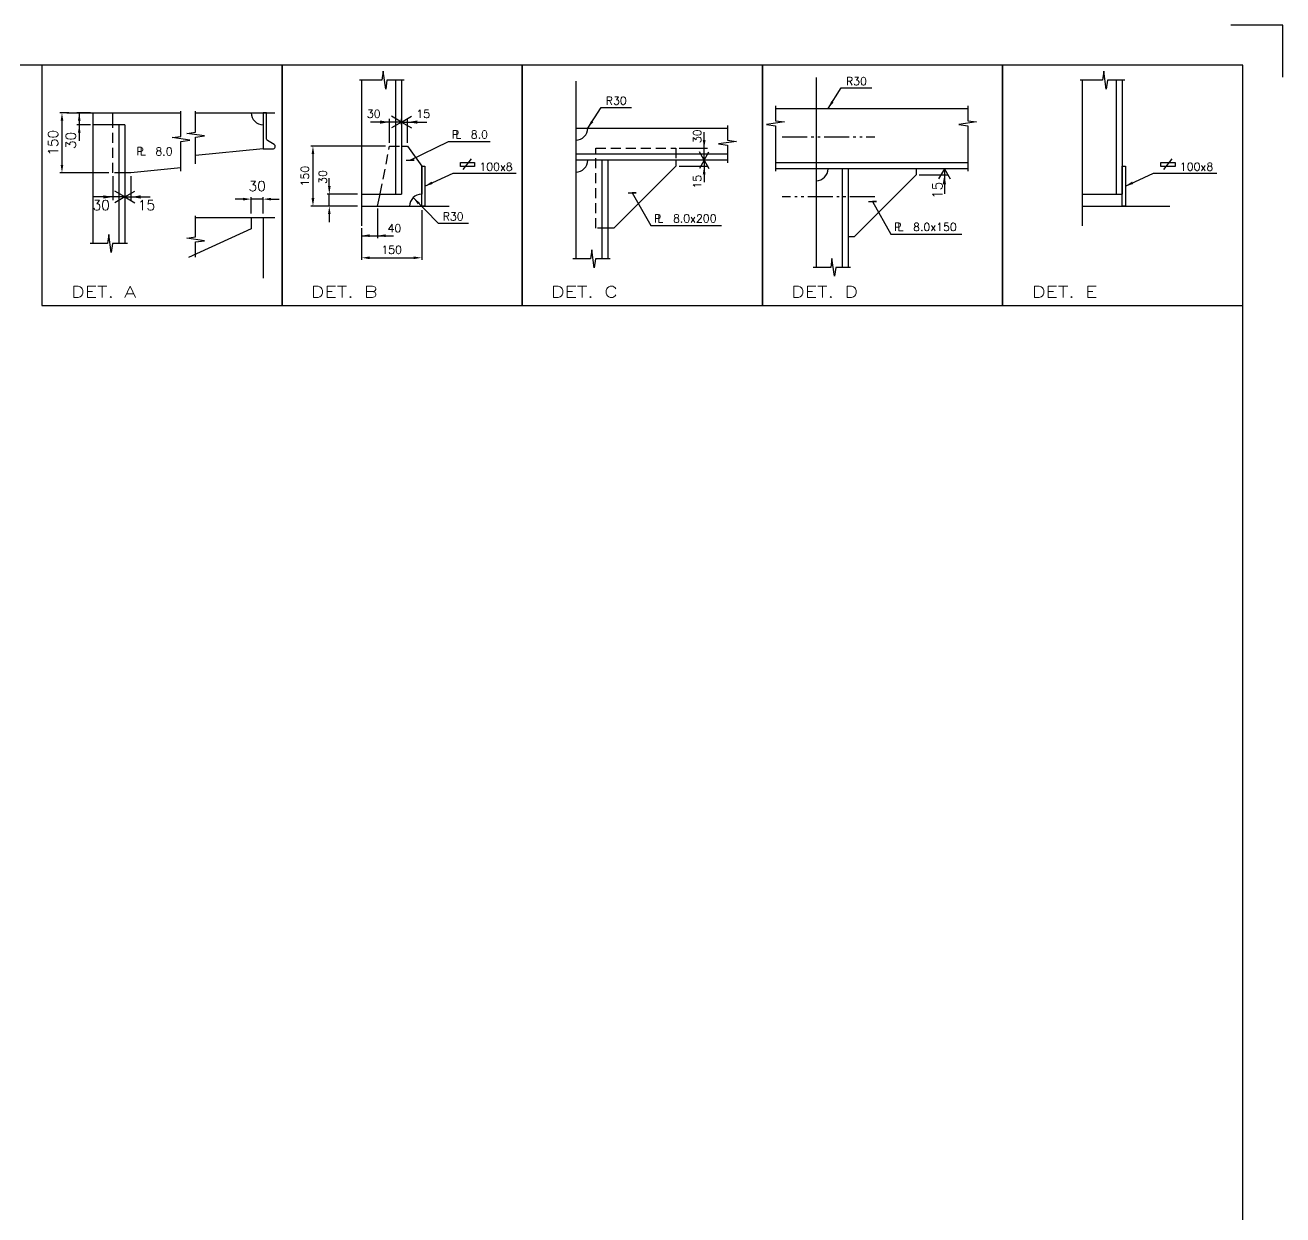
# Model space of a CAD drawing. Extents: x -86245 to 167090, y -69122 to 58950.
# Drawn here: x 67554 to 83264, y 44088 to 58950 of the extents above; entities that cross this region are included whole.
import ezdxf
from ezdxf.enums import TextEntityAlignment as Align

# ---------------------------------------------------------------- set-up
doc = ezdxf.new("R2010")
doc.units = 0
doc.header["$LTSCALE"] = 250
doc.linetypes.add('DASHED', pattern=[0.75, 0.5, -0.25])
doc.linetypes.add('PHANTOM', pattern=[2.1, 1.25, -0.2, 0.125, -0.2, 0.125, -0.2])
doc.layers.get('0').update_dxf_attribs({"linetype": 'CONTINUOUS'})
doc.layers.get('DEFPOINTS').update_dxf_attribs({"linetype": 'CONTINUOUS'})
for name, color, linetype in [('S0CO1', 1, 'CONTINUOUS'), ('S0CO2', 2, 'CONTINUOUS'), ('S0CO5', 4, 'CONTINUOUS'), ('S0DA1', 1, 'DASHED'), ('S0DIM', 2, 'CONTINUOUS'), ('S0PH1', 1, 'PHANTOM'), ('S0TX2', 2, 'CONTINUOUS')]:
    doc.layers.add(name, color=color, linetype=linetype)
doc.styles.add('ROMANS', font='romans.shx', dxfattribs={"height": 125})
doc.dimstyles.new('ROAR', dxfattribs={"dimscale": 0.4, "dimtxt": 150, "dimasz": 2.4, "dimexe": 100, "dimexo": 100, "dimgap": 400, "dimtad": 0, "dimdsep": 46, "dimtxsty": 'ROMANS', "dimblk1": 'PILB', "dimblk2": 'PILC', "dimsah": 1, "dimcen": 0, "dimclrd": 1, "dimclre": 1, "dimclrt": 2, "dimadec": 0, "dimazin": 0, "dimtfac": 1, "dimtmove": 2, "dimatfit": 3, "dimldrblk": 'PILB', "dimfxl": 100, "dimtvp": 100, "dimtolj": 1, "dimarcsym": 0})
doc.dimstyles.new('ROAR1', dxfattribs={"dimscale": 0.4, "dimtxt": 2, "dimasz": 2, "dimexe": 75, "dimexo": 75, "dimgap": 500, "dimtad": 0, "dimdsep": 46, "dimtxsty": 'ROMANS', "dimblk1": 'PILD', "dimblk2": 'PILC', "dimsah": 1, "dimcen": 0, "dimclrd": 1, "dimclre": 1, "dimclrt": 2, "dimadec": 0, "dimazin": 0, "dimtfac": 1, "dimtmove": 2, "dimatfit": 3, "dimldrblk": 'PILD', "dimfxl": 1, "dimtvp": 100, "dimtolj": 1, "dimarcsym": 0})
doc.dimstyles.get("Standard").update_dxf_attribs({"dimscale": 50, "dimtxt": 125, "dimasz": 2, "dimexe": 0.5, "dimexo": 1, "dimgap": 1, "dimtad": 1, "dimdsep": 46, "dimtxsty": 'ROMANS', "dimcen": 1.5, "dimclrd": 1, "dimclre": 1, "dimclrt": 2, "dimazin": 2, "dimtfac": 1, "dimtmove": 2, "dimatfit": 3, "dimfxl": 1, "dimtvp": 100, "dimtolj": 1, "dimarcsym": 0})

# ---------------------------------------------------------------- blocks, each defined once
blk = doc.blocks.new('A$C3F4907D5')
at = {"layer": 'S0CO1', "color": 2, "insert": (72866.494, 8967.739), "char_height": 100, "attachment_point": 1, "style": 'ROMANS'}
blk.add_mtext('\\A1;', dxfattribs=at)
blk = doc.blocks.new('PILD')
at = {"color": 1, "linetype": 'ByBlock'}
blk.add_line((0, 0), (250, 0), dxfattribs=at)
blk.add_solid([(125, 21), (125, -21), (0, 0)], dxfattribs=at)
blk = doc.blocks.new('PILC')
at = {"color": 1, "linetype": 'ByBlock'}
blk.add_line((0, 0), (-250, 0), dxfattribs=at)
blk.add_solid([(-125, 21), (-125, -21), (0, 0)], dxfattribs=at)
blk = doc.blocks.new('*D94')
at = {"layer": 'DEFPOINTS', "color": 0, "transparency": 16777216}
for p in [(636, 2405), (466, 2255), (636, 2255)]:
    blk.add_point(p, dxfattribs=at)
at = {"layer": 'S0DIM', "color": 1, "lineweight": -2, "transparency": 16777216}
for p, q in [((606, 2405), (436, 2405)), ((466, 2406), (466, 2407)), ((466, 2405), (466, 2255)), ((606, 2255), (436, 2255)), ((466, 2254), (466, 2253))]:
    blk.add_line(p, q, dxfattribs=at)
at = {"layer": 'S0DIM', "color": 1, "lineweight": -2, "transparency": 16777216, "xscale": 0.8, "yscale": 0.8, "zscale": 0.8}
for name, p, rotation in [('PILD', (466, 2405), 270), ('PILC', (466, 2255), 90)]:
    blk.add_blockref(name, p, dxfattribs=dict(at, rotation=rotation))
at = {"layer": 'S0DIM', "color": 2, "transparency": 16777216, "insert": (361, 2060), "char_height": 125, "attachment_point": 5, "rotation": 90, "style": 'ROMANS'}
blk.add_mtext('\\A1;30', dxfattribs=at)
blk = doc.blocks.new('PLDIM2')
at = {"layer": 'S0TX2', "style": 'ROMANS'}
for s, p in [('P', (-19, 0)), ('L', (23, 0))]:
    blk.add_text(s, height=100, dxfattribs=at).set_placement(p)
blk.add_attdef('XX.X', (168, -1), '', height=100, dxfattribs=at)
blk = doc.blocks.new('*D95')
at = {"layer": 'DEFPOINTS', "color": 0, "transparency": 16777216}
for p in [(386, 2405), (250, 1655), (886, 1655)]:
    blk.add_point(p, dxfattribs=at)
at = {"layer": 'S0CO1', "color": 1, "lineweight": -2, "transparency": 16777216}
for p, q in [((336, 2405), (225, 2405)), ((250, 2305), (250, 1755)), ((836, 1655), (225, 1655))]:
    blk.add_line(p, q, dxfattribs=at)
at = {"layer": 'S0CO1', "color": 1, "transparency": 16777216}
for points in [[(233, 2305), (267, 2305), (250, 2405)], [(233, 1755), (267, 1755), (250, 1655)]]:
    blk.add_solid(points, dxfattribs=at)
at = {"layer": 'S0CO1', "color": 2, "transparency": 16777216, "insert": (138, 2030), "char_height": 125, "attachment_point": 5, "rotation": 90, "style": 'ROMANS'}
blk.add_mtext('\\A1;150', dxfattribs=at)
blk = doc.blocks.new('PILB')
at = {"color": 1}
for q in [(130, 75), (130, -75)]:
    blk.add_line((0, 0), q, dxfattribs=at)
at = {"color": 1, "linetype": 'ByBlock'}
blk.add_line((0, 0), (250, 0), dxfattribs=at)
blk = doc.blocks.new('*D96')
at = {"layer": 'DEFPOINTS', "color": 0, "transparency": 16777216}
for p in [(1111, 1654), (1036, 1423), (1111, 1354)]:
    blk.add_point(p, dxfattribs=at)
at = {"layer": 'S0DIM', "color": 1, "lineweight": -2, "transparency": 16777216}
for p, q in [((1111, 1614), (1111, 1314)), ((1035, 1354), (1034, 1354)), ((1036, 1383), (1036, 1314)), ((1036, 1354), (1111, 1354)), ((1112, 1354), (1113, 1354))]:
    blk.add_line(p, q, dxfattribs=at)
at = {"layer": 'S0DIM', "color": 1, "lineweight": -2, "transparency": 16777216, "xscale": 0.9600000000000001, "yscale": 0.9600000000000001, "zscale": 0.9600000000000001}
blk.add_blockref('PILB', (1036, 1354), dxfattribs=at)
at = {"layer": 'S0DIM', "color": 1, "lineweight": -2, "transparency": 16777216, "xscale": 0.9600000000000001, "yscale": 0.9600000000000001, "zscale": 0.9600000000000001, "rotation": 180}
blk.add_blockref('PILC', (1111, 1354), dxfattribs=at)
at = {"layer": 'S0DIM', "color": 2, "transparency": 16777216, "insert": (1306, 1251), "char_height": 125, "attachment_point": 5, "style": 'ROMANS'}
blk.add_mtext('\\A1;15', dxfattribs=at)
blk = doc.blocks.new('*D97')
at = {"layer": 'DEFPOINTS', "color": 0, "transparency": 16777216}
for p in [(886, 1654), (1036, 1423), (886, 1354)]:
    blk.add_point(p, dxfattribs=at)
at = {"layer": 'S0DIM', "color": 1, "lineweight": -2, "transparency": 16777216}
for p, q in [((886, 1614), (886, 1314)), ((885, 1354), (884, 1354)), ((1036, 1354), (886, 1354)), ((1036, 1383), (1036, 1314)), ((1037, 1354), (1038, 1354))]:
    blk.add_line(p, q, dxfattribs=at)
at = {"layer": 'S0DIM', "color": 1, "lineweight": -2, "transparency": 16777216, "xscale": 0.9600000000000001, "yscale": 0.9600000000000001, "zscale": 0.9600000000000001, "rotation": 180}
blk.add_blockref('PILB', (1036, 1354), dxfattribs=at)
at = {"layer": 'S0DIM', "color": 1, "lineweight": -2, "transparency": 16777216, "xscale": 0.9600000000000001, "yscale": 0.9600000000000001, "zscale": 0.9600000000000001}
blk.add_blockref('PILC', (886, 1354), dxfattribs=at)
at = {"layer": 'S0DIM', "color": 2, "transparency": 16777216, "insert": (741, 1251), "char_height": 125, "attachment_point": 5, "style": 'ROMANS'}
blk.add_mtext('\\A1;30', dxfattribs=at)
blk = doc.blocks.new('*D98')
at = {"color": 1, "lineweight": -2, "transparency": 16777216}
for p, q in [((2513, 1327), (2413, 1327)), ((2613, 1146), (2613, 1352)), ((2763, 1327), (2613, 1327)), ((2763, 1146), (2763, 1352)), ((2863, 1327), (2963, 1327))]:
    blk.add_line(p, q, dxfattribs=at)
at = {"color": 1, "transparency": 16777216}
for points in [[(2513, 1343), (2513, 1310), (2613, 1327)], [(2863, 1343), (2863, 1310), (2763, 1327)]]:
    blk.add_solid(points, dxfattribs=at)
at = {"layer": 'DEFPOINTS', "color": 0, "transparency": 16777216}
for p in [(2613, 1327), (2613, 1096), (2763, 1096)]:
    blk.add_point(p, dxfattribs=at)
at = {"color": 2, "transparency": 16777216, "insert": (2688, 1489), "char_height": 125, "attachment_point": 5, "style": 'ROMANS'}
blk.add_mtext('\\A1;30', dxfattribs=at)
blk = doc.blocks.new('*D80')
at = {"layer": 'DEFPOINTS', "color": 0, "transparency": 16777216}
for p in [(-1807, -1761), (-2007, -2005), (-1807, -2130)]:
    blk.add_point(p, dxfattribs=at)
at = {"layer": 'S0DIM', "color": 1, "lineweight": -2, "transparency": 16777216}
for p, q in [((-1807, -1791), (-1807, -2160)), ((-2007, -2035), (-2007, -2160)), ((-2008, -2130), (-2009, -2130)), ((-2007, -2130), (-1807, -2130)), ((-1806, -2130), (-1805, -2130))]:
    blk.add_line(p, q, dxfattribs=at)
at = {"layer": 'S0DIM', "color": 1, "lineweight": -2, "transparency": 16777216, "xscale": 0.8, "yscale": 0.8, "zscale": 0.8}
blk.add_blockref('PILD', (-2007, -2130), dxfattribs=at)
at = {"layer": 'S0DIM', "color": 1, "lineweight": -2, "transparency": 16777216, "xscale": 0.8, "yscale": 0.8, "zscale": 0.8, "rotation": 180}
blk.add_blockref('PILC', (-1807, -2130), dxfattribs=at)
at = {"layer": 'S0DIM', "color": 2, "transparency": 16777216, "insert": (-1597, -2037), "char_height": 100, "attachment_point": 5, "style": 'ROMANS'}
blk.add_mtext('\\A1;40', dxfattribs=at)
blk = doc.blocks.new('*D81')
at = {"layer": 'DEFPOINTS', "color": 0, "transparency": 16777216}
for p in [(-1257, -1761), (-2007, -2005), (-1257, -2406)]:
    blk.add_point(p, dxfattribs=at)
at = {"layer": 'S0CO1', "color": 1, "lineweight": -2, "transparency": 16777216}
for p, q in [((-1257, -1811), (-1257, -2431)), ((-2007, -2055), (-2007, -2431)), ((-1907, -2406), (-1357, -2406))]:
    blk.add_line(p, q, dxfattribs=at)
at = {"layer": 'S0CO1', "color": 1, "transparency": 16777216}
for points in [[(-1907, -2389), (-1907, -2423), (-2007, -2406)], [(-1357, -2389), (-1357, -2423), (-1257, -2406)]]:
    blk.add_solid(points, dxfattribs=at)
at = {"layer": 'S0CO1', "color": 2, "transparency": 16777216, "insert": (-1632, -2306), "char_height": 100, "attachment_point": 5, "style": 'ROMANS'}
blk.add_mtext('\\A1;150', dxfattribs=at)
blk = doc.blocks.new('*D82')
at = {"layer": 'DEFPOINTS', "color": 0, "transparency": 16777216}
for p in [(-1657, -1011), (-2615, -1761), (-2007, -1761)]:
    blk.add_point(p, dxfattribs=at)
at = {"layer": 'S0CO1', "color": 1, "lineweight": -2, "transparency": 16777216}
for p, q in [((-1707, -1011), (-2640, -1011)), ((-2615, -1111), (-2615, -1661)), ((-2057, -1761), (-2640, -1761))]:
    blk.add_line(p, q, dxfattribs=at)
at = {"layer": 'S0CO1', "color": 1, "transparency": 16777216}
for points in [[(-2632, -1111), (-2598, -1111), (-2615, -1011)], [(-2632, -1661), (-2598, -1661), (-2615, -1761)]]:
    blk.add_solid(points, dxfattribs=at)
at = {"layer": 'S0CO1', "color": 2, "transparency": 16777216, "insert": (-2715, -1386), "char_height": 100, "attachment_point": 5, "rotation": 90, "style": 'ROMANS'}
blk.add_mtext('\\A1;150', dxfattribs=at)
blk = doc.blocks.new('*D83')
at = {"layer": 'DEFPOINTS', "color": 0, "transparency": 16777216}
for p in [(-1507, -780), (-1432, -711), (-1432, -1011)]:
    blk.add_point(p, dxfattribs=at)
at = {"layer": 'S0DIM', "color": 1, "lineweight": -2, "transparency": 16777216}
for p, q in [((-1508, -711), (-1509, -711)), ((-1507, -740), (-1507, -671)), ((-1507, -711), (-1432, -711)), ((-1432, -971), (-1432, -671)), ((-1431, -711), (-1430, -711))]:
    blk.add_line(p, q, dxfattribs=at)
at = {"layer": 'S0DIM', "color": 1, "lineweight": -2, "transparency": 16777216, "xscale": 0.9600000000000001, "yscale": 0.9600000000000001, "zscale": 0.9600000000000001}
blk.add_blockref('PILB', (-1507, -711), dxfattribs=at)
at = {"layer": 'S0DIM', "color": 1, "lineweight": -2, "transparency": 16777216, "xscale": 0.9600000000000001, "yscale": 0.9600000000000001, "zscale": 0.9600000000000001, "rotation": 180}
blk.add_blockref('PILC', (-1432, -711), dxfattribs=at)
at = {"layer": 'S0DIM', "color": 2, "transparency": 16777216, "insert": (-1237, -608), "char_height": 100, "attachment_point": 5, "style": 'ROMANS'}
blk.add_mtext('\\A1;15', dxfattribs=at)
blk = doc.blocks.new('*D84')
at = {"layer": 'DEFPOINTS', "color": 0, "transparency": 16777216}
for p in [(-1657, -711), (-1507, -780), (-1657, -1011)]:
    blk.add_point(p, dxfattribs=at)
at = {"layer": 'S0DIM', "color": 1, "lineweight": -2, "transparency": 16777216}
for p, q in [((-1658, -711), (-1659, -711)), ((-1657, -971), (-1657, -671)), ((-1507, -711), (-1657, -711)), ((-1507, -740), (-1507, -671)), ((-1506, -711), (-1505, -711))]:
    blk.add_line(p, q, dxfattribs=at)
at = {"layer": 'S0DIM', "color": 1, "lineweight": -2, "transparency": 16777216, "xscale": 0.9600000000000001, "yscale": 0.9600000000000001, "zscale": 0.9600000000000001}
blk.add_blockref('PILC', (-1657, -711), dxfattribs=at)
at = {"layer": 'S0DIM', "color": 1, "lineweight": -2, "transparency": 16777216, "xscale": 0.9600000000000001, "yscale": 0.9600000000000001, "zscale": 0.9600000000000001, "rotation": 180}
blk.add_blockref('PILB', (-1507, -711), dxfattribs=at)
at = {"layer": 'S0DIM', "color": 2, "transparency": 16777216, "insert": (-1856, -608), "char_height": 100, "attachment_point": 5, "style": 'ROMANS'}
blk.add_mtext('\\A1;30', dxfattribs=at)
blk = doc.blocks.new('*D85')
at = {"layer": 'DEFPOINTS', "color": 0, "transparency": 16777216}
for p in [(-2411, -1611), (-2007, -1611), (-2007, -1761)]:
    blk.add_point(p, dxfattribs=at)
at = {"layer": 'S0CO1', "color": 1, "lineweight": -2, "transparency": 16777216}
for p, q in [((-2411, -1511), (-2411, -1411)), ((-2057, -1611), (-2436, -1611)), ((-2411, -1761), (-2411, -1611)), ((-2057, -1761), (-2436, -1761)), ((-2411, -1861), (-2411, -1961))]:
    blk.add_line(p, q, dxfattribs=at)
at = {"layer": 'S0CO1', "color": 1, "transparency": 16777216}
for points in [[(-2427, -1511), (-2394, -1511), (-2411, -1611)], [(-2427, -1861), (-2394, -1861), (-2411, -1761)]]:
    blk.add_solid(points, dxfattribs=at)
at = {"layer": 'S0CO1', "color": 2, "transparency": 16777216, "insert": (-2492, -1397), "char_height": 100, "attachment_point": 5, "rotation": 90, "style": 'ROMANS'}
blk.add_mtext('\\A1;30', dxfattribs=at)
blk = doc.blocks.new('FLST-2')
at = {"layer": 'S0TX2', "color": 1}
for p, q in [((-222, 65), (-117, 198)), ((-256, 101), (-256, 151)), ((-256, 151), (-81, 151)), ((-81, 101), (-256, 101)), ((-81, 151), (-81, 101))]:
    blk.add_line(p, q, dxfattribs=at)
at = {"layer": 'S0TX2', "style": 'ROMANS'}
blk.add_attdef('FL.ST', (-20, 50), '', height=100, dxfattribs=at)
blk = doc.blocks.new('*D86')
at = {"layer": 'DEFPOINTS', "color": 0, "transparency": 16777216}
for p in [(54329, 39290), (53920, 39215), (54273, 39215)]:
    blk.add_point(p, dxfattribs=at)
at = {"layer": 'S0DIM', "color": 1, "lineweight": -2, "transparency": 16777216}
for p, q in [((54289, 39290), (54233, 39290)), ((54273, 39291), (54273, 39292)), ((54273, 39290), (54273, 39215)), ((53960, 39215), (54313, 39215)), ((54273, 39214), (54273, 39214))]:
    blk.add_line(p, q, dxfattribs=at)
at = {"layer": 'S0DIM', "color": 1, "lineweight": -2, "transparency": 16777216, "xscale": 0.8, "yscale": 0.8, "zscale": 0.8}
for name, p, rotation in [('PILB', (54273, 39290), 270), ('PILC', (54273, 39215), 90)]:
    blk.add_blockref(name, p, dxfattribs=dict(at, rotation=rotation))
at = {"layer": 'S0DIM', "color": 2, "transparency": 16777216, "insert": (54186, 39020), "char_height": 100, "attachment_point": 5, "rotation": 90, "style": 'ROMANS'}
blk.add_mtext('\\A1;15', dxfattribs=at)
blk = doc.blocks.new('*D87')
at = {"layer": 'DEFPOINTS', "color": 0, "transparency": 16777216}
for p in [(53920, 39440), (54273, 39440), (54329, 39290)]:
    blk.add_point(p, dxfattribs=at)
at = {"layer": 'S0DIM', "color": 1, "lineweight": -2, "transparency": 16777216}
for p, q in [((53960, 39440), (54313, 39440)), ((54273, 39441), (54273, 39442)), ((54273, 39290), (54273, 39440)), ((54289, 39290), (54233, 39290)), ((54273, 39289), (54273, 39289))]:
    blk.add_line(p, q, dxfattribs=at)
at = {"layer": 'S0DIM', "color": 1, "lineweight": -2, "transparency": 16777216, "xscale": 0.8, "yscale": 0.8, "zscale": 0.8}
for name, p, rotation in [('PILC', (54273, 39440), 270), ('PILB', (54273, 39290), 90)]:
    blk.add_blockref(name, p, dxfattribs=dict(at, rotation=rotation))
at = {"layer": 'S0DIM', "color": 2, "transparency": 16777216, "insert": (54186, 39589), "char_height": 100, "attachment_point": 5, "rotation": 90, "style": 'ROMANS'}
blk.add_mtext('\\A1;30', dxfattribs=at)
blk = doc.blocks.new('R-A0')
at = {"color": 2}
blk.add_lwpolyline([(58800, 0), (59450, 0), (59450, 650)], dxfattribs=at)
blk = doc.blocks.new('A$C775A635E')
at = {"layer": 'S0CO1', "color": 6}
blk.add_lwpolyline([(0, 0), (0, 58450), (-41050, 58450), (-41050, 0)], close=True, dxfattribs=at)
at = {"layer": 'S0CO1', "rotation": 90}
blk.add_blockref('R-A0', (500, -500), dxfattribs=at)
blk = doc.blocks.new('*D164')
at = {"layer": 'DEFPOINTS', "color": 0, "transparency": 16777216}
for p in [(1919, 1632), (2272, 1632), (2328, 1707)]:
    blk.add_point(p, dxfattribs=at)
at = {"layer": 'S0DIM', "color": 1, "lineweight": -2, "transparency": 16777216}
for p, q in [((1959, 1632), (2312, 1632)), ((2288, 1707), (2232, 1707)), ((2272, 1708), (2272, 1709)), ((2272, 1707), (2272, 1632)), ((2272, 1631), (2272, 1630))]:
    blk.add_line(p, q, dxfattribs=at)
at = {"layer": 'S0DIM', "color": 1, "lineweight": -2, "transparency": 16777216, "xscale": 0.9600000000000001, "yscale": 0.9600000000000001, "zscale": 0.9600000000000001}
for name, p, rotation in [('PILB', (2272, 1707), 270), ('PILC', (2272, 1632), 90)]:
    blk.add_blockref(name, p, dxfattribs=dict(at, rotation=rotation))
at = {"layer": 'S0DIM', "color": 2, "transparency": 16777216, "insert": (2185, 1437), "char_height": 125, "attachment_point": 5, "rotation": 90, "style": 'ROMANS'}
blk.add_mtext('\\A1;15', dxfattribs=at)
blk = doc.blocks.new('A$C207D5124')
at = {"layer": 'S0CO1'}
blk.add_lwpolyline([(0, 0), (3000.003, 0), (3000.003, 2999.995), (0, 2999.995)], close=True, dxfattribs=at)
at = {"layer": 'S0CO1', "flags": 128}
for points in [[(1736.681, 1678.076), (1736.681, 2047.55), (1848.086, 2063.207), (1625.276, 2094.521), (1736.681, 2110.178), (1736.681, 2426.641)], [(1919.267, 1767.716), (1919.267, 2100.15), (2030.673, 2115.807), (1807.862, 2147.121), (1919.267, 2162.778), (1919.267, 2425.982)], [(1919.267, 600.954), (1919.267, 791.315), (2030.673, 806.972), (1807.862, 838.286), (1919.267, 853.943), (1919.267, 1117.147)], [(1066.777, 772.12), (882.173, 772.12), (866.516, 660.714), (835.202, 883.525), (819.545, 772.12), (600.442, 772.12)]]:
    blk.add_lwpolyline(points, dxfattribs=at)
at = {"layer": 'S0CO1'}
blk.add_arc((2763.472, 2404.989), 150, 180, 270, dxfattribs=at)
at = {"layer": 'S0CO2'}
for p, q in [((886.13, 2254.989), (886.13, 2404.989)), ((1036.13, 2254.989), (636.131, 2254.989)), ((961.13, 2254.989), (961.13, 772.12)), ((1036.13, 2254.989), (1036.13, 772.12))]:
    blk.add_line(p, q, dxfattribs=at)
blk.add_lwpolyline([(2763.472, 2404.989), (2763.472, 1954.989), (2883.472, 1954.989, 0.767326988), (2898.472, 2010.969), (2817.222, 2057.879, -0.267949192), (2803.472, 2081.695), (2803.472, 2404.989)], format="xyb", close=True, dxfattribs=at)
for points in [[(2763.472, 1954.989), (1919.267, 1871.404)], [(1736.681, 1716.924), (1111.13, 1654.989), (1036.13, 1654.989)], [(2613.472, 1096.153), (2613.472, 956.704), (1830.052, 598.529)]]:
    blk.add_lwpolyline(points, dxfattribs=at)
at = {"layer": 'S0CO5'}
for p, q in [((311.435, 2404.989), (1736.681, 2404.989)), ((636.131, 2404.989), (636.131, 772.12)), ((1919.267, 2404.989), (2909.973, 2404.989)), ((1919.267, 1096.153), (2909.973, 1096.153)), ((2763.472, 1096.153), (2763.472, 339.465))]:
    blk.add_line(p, q, dxfattribs=at)
at = {"layer": 'S0DA1'}
blk.add_lwpolyline([(1031.556, 1654.989), (886.13, 1654.989), (886.13, 2254.989)], dxfattribs=at)
at = {"layer": 'S0TX2'}
ref = blk.add_blockref('PLDIM2', (1200.022, 1874.185), dxfattribs=at)
ref.add_attrib('XX.X', '8.0', (1417.018, 1872.726), dxfattribs={"height": 100, "style": 'ROMANS'})
at = {"layer": 'S0TX2', "color": 4, "style": 'ROMANS', "width": 1.35}
blk.add_text('DET. A', height=140, dxfattribs=at).set_placement((769.725, 168.774), align=Align.MIDDLE)
dim = blk.add_linear_dim(base=(2613.472, 1326.705), p1=(2763.472, 1096.153), p2=(2613.472, 1096.153), text='30', dimstyle='STANDARD')
dim.commit()
dim.dimension.update_dxf_attribs({"geometry": '*D98', "text_midpoint": (2688.472, 1489.205)})
at = {"layer": 'S0CO1'}
dim = blk.add_linear_dim(base=(250.047, 1654.989), p1=(386.226, 2404.989), p2=(886.13, 1654.989), angle=90, text='150', dimstyle='STANDARD', dxfattribs=at)
dim.commit()
dim.dimension.update_dxf_attribs({"geometry": '*D95', "text_midpoint": (137.547, 2029.989)})
at = {"layer": 'S0DIM'}
for base, p1, p2, angle, dimstyle, picture, middle in [((465.641, 2254.989), (636.131, 2404.989), (636.131, 2254.989), 90, 'ROAR1', '*D94', (361.39, 2059.97)), ((886.13, 1353.718), (1036.13, 1422.627), (886.13, 1654.129), 180, 'ROAR', '*D97', (740.877, 1251.016))]:
    dim = blk.add_linear_dim(base=base, p1=p1, p2=p2, angle=angle, text='30', dimstyle=dimstyle, dxfattribs=at)
    dim.commit()
    dim.dimension.update_dxf_attribs({"geometry": picture, "text_midpoint": middle, "dimtype": 160})
dim = blk.add_linear_dim(base=(1111.13, 1353.718), p1=(1036.13, 1422.627), p2=(1111.13, 1654.129), text='15', dimstyle='ROAR', dxfattribs=at)
dim.commit()
dim.dimension.update_dxf_attribs({"geometry": '*D96', "text_midpoint": (1306.264, 1251.016), "dimtype": 160})
blk = doc.blocks.new('A')
at = {"layer": 'S0CO1'}
blk.add_lwpolyline([(-3000.003, -2999.995), (0, -2999.995), (0, 0), (-3000.003, 0)], close=True, dxfattribs=at)
at = {"layer": 'S0CO1', "flags": 128}
blk.add_lwpolyline([(-1474.714, -187.369), (-1690.104, -187.369), (-1705.761, -298.774), (-1737.075, -75.964), (-1752.732, -187.369), (-2032.51, -187.369)], dxfattribs=at)
at = {"layer": 'S0CO2'}
for p, q in [((-1582.033, -187.369), (-1582.033, -1611.074)), ((-1507.033, -187.369), (-1507.033, -1611.074)), ((-2007.033, -1611.074), (-1507.033, -1611.074))]:
    blk.add_line(p, q, dxfattribs=at)
blk.add_lwpolyline([(-1507.033, -1011.074), (-1432.033, -1011.074), (-1257.025, -1261.074), (-1257.025, -1611.074, 0.414213562), (-1407.025, -1761.074)], format="xyb", dxfattribs=at)
blk.add_lwpolyline([(-1257.025, -1761.074), (-1257.025, -1261.074), (-1217.025, -1261.074), (-1217.025, -1761.074)], close=True, dxfattribs=at)
blk.add_lwpolyline([(-1807.033, -1761.074), (-1777.033, -1611.074)], dxfattribs=at)
at = {"layer": 'S0CO5'}
for p, q in [((-2007.033, -187.369), (-2007.033, -2005.496)), ((-2007.033, -1761.074), (-911.715, -1761.074))]:
    blk.add_line(p, q, dxfattribs=at)
at = {"layer": 'S0DA1'}
blk.add_lwpolyline([(-1776.002, -1605.92), (-1657.033, -1011.074), (-1510.844, -1011.074)], dxfattribs=at)
at = {"layer": 'S0TX2', "color": 1}
blk.add_lwpolyline([(-1449.549, -1185.227), (-1349.549, -1185.227), (-1399.549, -1185.227), (-920.198, -954.478), (-399.61, -954.478)], dxfattribs=at)
at = {"layer": 'S0TX2'}
ref = blk.add_blockref('PLDIM2', (-859.994, -914.425), dxfattribs=at)
ref.add_attrib('XX.X', '8.0', (-642.998, -915.884), dxfattribs={"height": 100, "style": 'ROMANS'})
blk.add_blockref('FLST-2', (-515.645, -1368.482), dxfattribs=at).add_auto_attribs({'FL.ST': '100x8'})
at = {"layer": 'S0TX2', "style": 'ROMANS'}
blk.add_text('R30', height=100, dxfattribs=at).set_placement((-994.093, -1890.31), align=Align.MIDDLE_LEFT)
at = {"layer": 'S0TX2', "color": 4, "style": 'ROMANS', "width": 1.35}
blk.add_text('DET. B', height=140, dxfattribs=at).set_placement((-2223.593, -2831.222), align=Align.MIDDLE)
at = {"layer": 'S0CO1'}
dim = blk.add_linear_dim(base=(-2615.164, -1761.074), p1=(-1657.033, -1011.074), p2=(-2007.033, -1761.074), angle=90, text='150', dimstyle='STANDARD', dxfattribs=at)
dim.commit()
dim.dimension.update_dxf_attribs({"geometry": '*D82', "text_midpoint": (-2715.164, -1386.074)})
dim = blk.add_linear_dim(base=(-2410.781, -1611.074), p1=(-2007.033, -1761.074), p2=(-2007.033, -1611.074), angle=90, text='30', dimstyle='STANDARD', dxfattribs=at)
dim.commit()
dim.dimension.update_dxf_attribs({"geometry": '*D85', "text_midpoint": (-2491.851, -1397.199), "dimtype": 160})
dim = blk.add_linear_dim(base=(-1257.025, -2406.108), p1=(-2007.033, -2005.496), p2=(-1257.025, -1761.074), text='150', dimstyle='STANDARD', dxfattribs=at)
dim.commit()
dim.dimension.update_dxf_attribs({"geometry": '*D81', "text_midpoint": (-1632.029, -2306.108)})
at = {"layer": 'S0DIM'}
dim = blk.add_linear_dim(base=(-1657.033, -710.663), p1=(-1507.033, -779.572), p2=(-1657.033, -1011.074), angle=180, text='30', dimstyle='ROAR', dxfattribs=at)
dim.commit()
dim.dimension.update_dxf_attribs({"geometry": '*D84', "text_midpoint": (-1856.268, -607.961), "dimtype": 160})
for base, p1, p2, text, dimstyle, picture, middle in [((-1432.033, -710.663), (-1507.033, -779.572), (-1432.033, -1011.074), '15', 'ROAR', '*D83', (-1236.899, -607.961)), ((-1807.033, -2130.362), (-2007.033, -2005.496), (-1807.033, -1761.074), '40', 'ROAR1', '*D80', (-1597.287, -2036.712))]:
    dim = blk.add_linear_dim(base=base, p1=p1, p2=p2, text=text, dimstyle=dimstyle, dxfattribs=at)
    dim.commit()
    dim.dimension.update_dxf_attribs({"geometry": picture, "text_midpoint": middle, "dimtype": 160})
at = {"layer": 'S0CO1'}
for points in [[(-1217.025, -1511.074), (-863.585, -1349.926), (-75.463, -1349.926)], [(-1363.091, -1655.008), (-1052.062, -1974.184), (-672.658, -1974.184)]]:
    blk.add_leader(points, dimstyle='STANDARD', override={"dimgap": 1, "dimtad": 0}, dxfattribs=at)
blk = doc.blocks.new('A$C202F0ADF')
at = {"layer": 'S0CO1'}
blk.add_lwpolyline([(0, 0), (3000.003, 0), (3000.003, 2999.995), (0, 2999.995)], close=True, dxfattribs=at)
at = {"layer": 'S0CO1', "flags": 128}
for points in [[(2563.883, 2247.649), (2563.883, 2063.044), (2675.288, 2047.387), (2452.478, 2016.073), (2563.883, 2000.416), (2563.883, 1781.313)], [(1099.265, 580.595), (914.66, 580.595), (899.003, 469.19), (867.689, 692), (852.032, 580.595), (632.929, 580.595)]]:
    blk.add_lwpolyline(points, dxfattribs=at)
at = {"layer": 'S0CO2'}
for p, q in [((2563.883, 1888.465), (668.619, 1888.465)), ((2563.883, 1813.465), (668.619, 1813.465)), ((993.618, 1813.465), (993.618, 580.595)), ((1068.618, 1813.465), (1068.618, 580.595))]:
    blk.add_line(p, q, dxfattribs=at)
blk.add_lwpolyline([(1918.618, 1813.465), (1918.618, 1738.465), (1143.618, 963.465), (1068.618, 963.465)], dxfattribs=at)
for centre in [(668.619, 2213.464), (668.619, 1813.465)]:
    blk.add_arc(centre, 150, 270, 0, dxfattribs=at)
at = {"layer": 'S0CO5'}
for p, q in [((668.619, 2798.641), (668.619, 580.595)), ((668.619, 2213.464), (2563.883, 2213.464))]:
    blk.add_line(p, q, dxfattribs=at)
at = {"layer": 'S0DA1'}
blk.add_lwpolyline([(1064.044, 963.465), (918.618, 963.465), (918.618, 1963.465), (1918.618, 1963.465), (1918.618, 1816.24)], dxfattribs=at)
at = {"layer": 'S0TX2', "color": 1}
blk.add_lwpolyline([(1322.97, 1405.45), (1422.97, 1405.45), (1372.97, 1405.45), (1604.927, 996.639), (2488.332, 996.639)], dxfattribs=at)
at = {"layer": 'S0TX2'}
ref = blk.add_blockref('PLDIM2', (1665.131, 1036.691), dxfattribs=at)
ref.add_attrib('XX.X', '8.0x200', (1882.127, 1035.232), dxfattribs={"height": 100, "style": 'ROMANS'})
at = {"layer": 'S0TX2', "style": 'ROMANS'}
blk.add_text('R30', height=100, dxfattribs=at).set_placement((1042.87, 2556.318), align=Align.MIDDLE_LEFT)
at = {"layer": 'S0TX2', "color": 4, "style": 'ROMANS', "width": 1.35}
blk.add_text('DET. C', height=140, rotation=360, dxfattribs=at).set_placement((776.41, 168.774), align=Align.MIDDLE)
at = {"layer": 'S0DIM'}
for base, p2, angle, text, picture, middle in [((2271.781, 1963.465), (1918.618, 1963.465), 90, '30', '*D87', (2184.683, 2112.775)), ((2271.781, 1738.465), (1918.618, 1738.465), 270, '15', '*D86', (2184.683, 1543.332))]:
    dim = blk.add_linear_dim(base=base, p1=(2327.862, 1813.465), p2=p2, angle=angle, text=text, dimstyle='ROAR', dxfattribs=at)
    dim.commit()
    dim.dimension.update_dxf_attribs({"geometry": picture, "text_midpoint": middle, "dimtype": 128, "insert": (-52001.295, -37476.672)})
at = {"layer": 'S0CO1'}
blk.add_leader([(818.619, 2213.464), (984.901, 2472.443), (1364.305, 2472.443)], dimstyle='STANDARD', override={"dimgap": 1, "dimtad": 0}, dxfattribs=at)
blk = doc.blocks.new('A$C00E43B93')
at = {"layer": 'S0CO1'}
blk.add_lwpolyline([(0, 0), (3000.003, 0), (3000.003, 2999.995), (0, 2999.995)], close=True, dxfattribs=at)
at = {"layer": 'S0CO1', "flags": 128}
for points in [[(163.535, 2491.117), (163.535, 2306.513), (274.94, 2290.856), (52.13, 2259.542), (163.535, 2243.885), (163.535, 1674.78)], [(2563.883, 2491.117), (2563.883, 2306.513), (2675.288, 2290.856), (2452.478, 2259.542), (2563.883, 2243.885), (2563.883, 1674.78)], [(1099.265, 474.062), (914.66, 474.062), (899.003, 362.657), (867.689, 585.468), (852.032, 474.062), (632.929, 474.062)]]:
    blk.add_lwpolyline(points, dxfattribs=at)
at = {"layer": 'S0CO2'}
for p, q in [((2563.883, 1781.933), (163.535, 1781.933)), ((2563.883, 1706.933), (163.535, 1706.933)), ((993.618, 1706.933), (993.618, 474.062)), ((1068.618, 1706.933), (1068.618, 474.062))]:
    blk.add_line(p, q, dxfattribs=at)
blk.add_lwpolyline([(1918.618, 1706.933), (1918.618, 1631.933), (1143.618, 856.933), (1068.618, 856.933)], dxfattribs=at)
blk.add_arc((668.619, 1706.933), 150, 270, 0, dxfattribs=at)
at = {"layer": 'S0CO5'}
for p, q in [((668.619, 2844.461), (668.619, 474.062)), ((163.535, 2456.933), (2563.883, 2456.933))]:
    blk.add_line(p, q, dxfattribs=at)
at = {"layer": 'S0PH1'}
for points in [[(245.888, 2106.933), (1402.133, 2106.933)], [(1402.133, 1356.933), (245.888, 1356.933)]]:
    blk.add_lwpolyline(points, dxfattribs=at)
at = {"layer": 'S0TX2', "color": 1}
blk.add_lwpolyline([(1322.97, 1298.917), (1422.97, 1298.917), (1372.97, 1298.917), (1604.927, 890.106), (2488.332, 890.106)], dxfattribs=at)
at = {"layer": 'S0TX2'}
ref = blk.add_blockref('PLDIM2', (1665.131, 930.158), dxfattribs=at)
ref.add_attrib('XX.X', '8.0x150', (1882.127, 928.699), dxfattribs={"height": 100, "style": 'ROMANS'})
at = {"layer": 'S0TX2', "style": 'ROMANS'}
blk.add_text('R30', height=100, dxfattribs=at).set_placement((1042.87, 2799.786), align=Align.MIDDLE_LEFT)
at = {"layer": 'S0TX2', "color": 4, "style": 'ROMANS', "width": 1.35}
blk.add_text('DET. D', height=140, rotation=360, dxfattribs=at).set_placement((776.41, 168.774), align=Align.MIDDLE)
at = {"layer": 'S0DIM'}
dim = blk.add_linear_dim(base=(2271.781, 1631.933), p1=(2327.862, 1706.933), p2=(1918.618, 1631.933), angle=270, text='15', dimstyle='ROAR', dxfattribs=at)
dim.commit()
dim.dimension.update_dxf_attribs({"geometry": '*D164', "text_midpoint": (2184.683, 1436.799), "dimtype": 160})
at = {"layer": 'S0CO1'}
blk.add_leader([(818.619, 2456.933), (984.901, 2715.912), (1364.305, 2715.912)], dimstyle='STANDARD', override={"dimgap": 1, "dimtad": 0}, dxfattribs=at)
blk = doc.blocks.new('A$C2B63273E')
at = {"layer": 'S0CO1'}
blk.add_lwpolyline([(0, 0), (3000, 0), (3000, 3000), (0, 3000)], close=True, dxfattribs=at)
at = {"layer": 'S0CO1', "flags": 128}
blk.add_lwpolyline([(1525, 2813), (1310, 2813), (1294, 2701), (1263, 2924), (1247, 2813), (967, 2813)], dxfattribs=at)
at = {"layer": 'S0CO2'}
for p, q in [((1418, 2813), (1418, 1389)), ((1493, 2813), (1493, 1389)), ((993, 1389), (1493, 1389))]:
    blk.add_line(p, q, dxfattribs=at)
blk.add_lwpolyline([(1493, 1239), (1493, 1739), (1533, 1739), (1533, 1239)], close=True, dxfattribs=at)
at = {"layer": 'S0CO5'}
for p, q in [((993, 2813), (993, 994)), ((993, 1239), (2088, 1239))]:
    blk.add_line(p, q, dxfattribs=at)
at = {"layer": 'S0TX2'}
blk.add_blockref('FLST-2', (2234, 1632), dxfattribs=at).add_auto_attribs({'FL.ST': '100x8'})
at = {"layer": 'S0TX2', "color": 4, "style": 'ROMANS', "width": 1.35}
blk.add_text('DET. E', height=140, dxfattribs=at).set_placement((776, 169), align=Align.MIDDLE)
at = {"layer": 'S0CO1'}
blk.add_leader([(1533, 1489), (1886, 1650), (2675, 1650)], dimstyle='STANDARD', override={"dimgap": 1, "dimtad": 0}, dxfattribs=at)

msp = doc.modelspace()

# ---------------------------------------------------------------- block references
at = {"layer": 'S0CO1', "linetype": 'ByBlock'}
msp.add_blockref('A$C775A635E', (82763.595, 0), dxfattribs=at)
at = {"layer": 'S0CO1'}
for name, p in [('A$C207D5124', (67763.581, 55450.005)), ('A', (73763.587, 58450)), ('A$C202F0ADF', (73763.587, 55450.005)), ('A$C00E43B93', (76763.59, 55450.005)), ('A$C2B63273E', (79763.592, 55450.005)), ('A$C3F4907D5', (2687.057, 46733.553))]:
    msp.add_blockref(name, p, dxfattribs=at)

doc.saveas('drawing.dxf')
